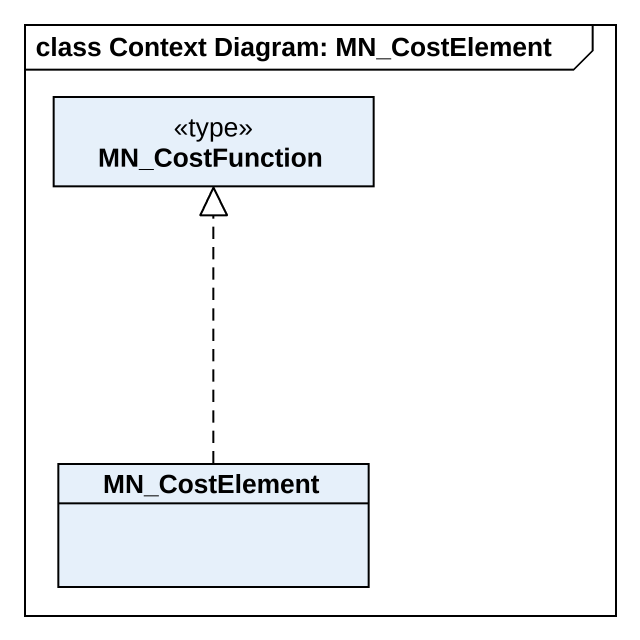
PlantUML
@startuml
mainframe class Context Diagram: MN_CostElement
hide circle
hide empty members
class MN_CostFunction <<type>>
class MN_CostElement
MN_CostElement .up.|> MN_CostFunction
@enduml
